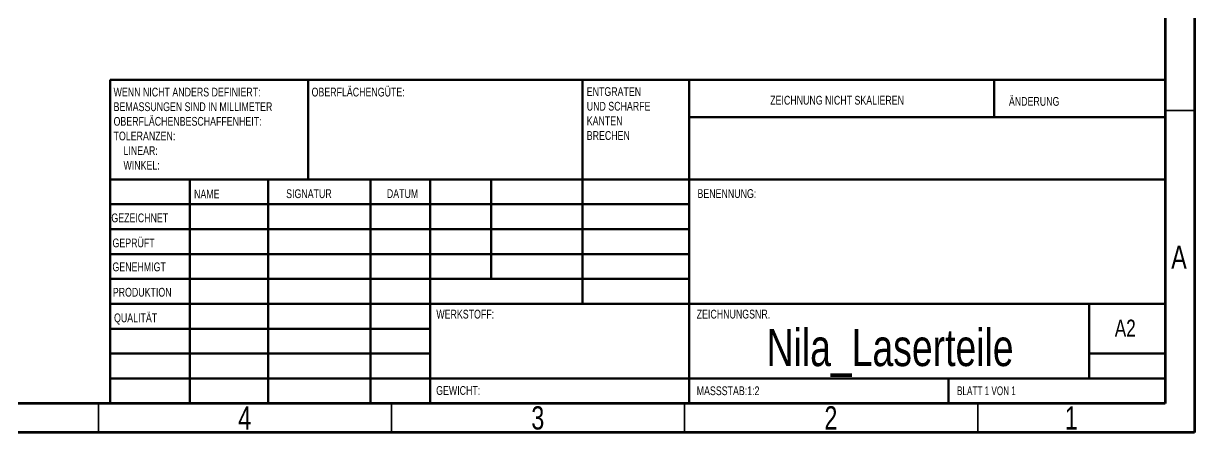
# Model space of a CAD drawing. Header units: millimetres. Extents: x 15 to 589, y 5 to 415.
# Drawn here: x 389.2 to 589, y 5 to 74.9 of the extents above; entities that cross this region are included whole.
import ezdxf

# ---------------------------------------------------------------- set-up
doc = ezdxf.new("R2010")
doc.units = ezdxf.units.MM
doc.styles.add('SLDTEXTSTYLE0', font='TXT', dxfattribs={"width": 0.75})
doc.styles.add('SLDTEXTSTYLE1', font='TXT', dxfattribs={"width": 0.692308})

# ---------------------------------------------------------------- blocks, each defined once
blk = doc.blocks.new('SW_NOTE_0')
at = {"color": 0, "linetype": 'Continuous', "lineweight": 0, "char_height": 1.5, "attachment_point": 1, "style": 'SLDTEXTSTYLE0'}
for s, insert in [('ENTGRATEN', (0, 1.93)), ('UND SCHARFE', (0, -0.57)), ('KANTEN', (0, -3.07)), ('BRECHEN', (0, -5.57))]:
    blk.add_mtext(s, dxfattribs=dict(at, insert=insert))
blk = doc.blocks.new('SW_NOTE_0_1')
at = {"color": 0, "linetype": 'Continuous', "lineweight": 0, "char_height": 1.5, "attachment_point": 1, "style": 'SLDTEXTSTYLE0'}
for s, insert in [('WENN NICHT ANDERS DEFINIERT:', (0, 1.93)), ('BEMASSUNGEN SIND IN MILLIMETER', (0, -0.57)), ('OBERFLÄCHENBESCHAFFENHEIT:', (0, -3.07)), ('TOLERANZEN:', (0, -5.57)), ('LINEAR:', (1.69, -8.07)), ('WINKEL:', (1.69, -10.57))]:
    blk.add_mtext(s, dxfattribs=dict(at, insert=insert))

msp = doc.modelspace()

# ---------------------------------------------------------------- linework, layer by layer
at = {"color": 7, "linetype": 'Continuous', "lineweight": 70}
for p, q in [((589, 415), (589, 5)), ((584, 410), (584, 10)), ((584, 10), (20, 10)), ((589, 5), (15, 5))]:
    msp.add_line(p, q, dxfattribs=at)
at = {"color": 7, "linetype": 'Continuous', "lineweight": 50}
for p, q in [((404, 65.25), (584, 65.25)), ((404, 65.25), (404, 10)), ((437.8, 48.25), (437.8, 65.25)), ((484.6, 65.25), (484.6, 27)), ((502.8, 65.25), (502.8, 10)), ((554.8, 58.88), (554.8, 65.25)), ((584, 58.88), (502.8, 58.88)), ((584, 48.25), (404, 48.25)), ((417.6, 48.25), (417.6, 10)), ((430.99, 48.25), (430.99, 10)), ((448.4, 48.25), (448.4, 10)), ((458.6, 10), (458.6, 48.25)), ((469, 31.25), (469, 48.25)), ((502.8, 44), (404, 44)), ((502.8, 39.75), (404, 39.75)), ((502.8, 35.5), (404, 35.5)), ((502.8, 31.25), (404, 31.25)), ((458.6, 27), (404, 27)), ((458.6, 27), (584, 27)), ((571, 14.25), (571, 27)), ((458.6, 22.75), (404, 22.75)), ((458.6, 18.5), (404, 18.5)), ((584, 18.5), (571, 18.5)), ((404, 14.25), (584, 14.25)), ((547, 10), (547, 14.25))]:
    msp.add_line(p, q, dxfattribs=at)
at = {"color": 7, "linetype": 'Continuous', "lineweight": 35}
for p, q in [((584, 60), (589, 60)), ((402, 10), (402, 5)), ((452, 10), (452, 5)), ((502, 10), (502, 5)), ((552, 10), (552, 5))]:
    msp.add_line(p, q, dxfattribs=at)

# ---------------------------------------------------------------- block references
at = {"color": 7, "linetype": 'Continuous', "lineweight": 0}
for name, p in [('SW_NOTE_0_1', (404.59, 61.99)), ('SW_NOTE_0', (485.31, 62.07))]:
    msp.add_blockref(name, p, dxfattribs=at)

# ---------------------------------------------------------------- texts
for s, insert, char_height, attachment_point, style in [('OBERFLÄCHENGÜTE:', (438.37, 63.92), 1.5, 1, 'SLDTEXTSTYLE0'), ('ZEICHNUNG NICHT SKALIEREN', (516.61, 62.53), 1.5, 1, 'SLDTEXTSTYLE0'), ('ÄNDERUNG', (557.33, 62.33), 1.5, 1, 'SLDTEXTSTYLE0'), ('NAME', (418.32, 46.5), 1.5, 1, 'SLDTEXTSTYLE0'), ('SIGNATUR', (434.03, 46.56), 1.5, 1, 'SLDTEXTSTYLE0'), ('DATUM', (451.21, 46.58), 1.5, 1, 'SLDTEXTSTYLE0'), ('BENENNUNG:', (504.2, 46.58), 1.5, 1, 'SLDTEXTSTYLE0'), ('GEZEICHNET', (404.21, 42.43), 1.5, 1, 'SLDTEXTSTYLE0'), ('GEPRÜFT', (404.41, 38.15), 1.5, 1, 'SLDTEXTSTYLE0'), ('A', (586.34, 36.95), 3.97, 2, 'SLDTEXTSTYLE0'), ('GENEHMIGT', (404.4, 34.06), 1.5, 1, 'SLDTEXTSTYLE0'), ('PRODUKTION', (404.46, 29.73), 1.5, 1, 'SLDTEXTSTYLE0'), ('WERKSTOFF:', (459.65, 25.99), 1.5, 1, 'SLDTEXTSTYLE0'), ('ZEICHNUNGSNR.', (504.07, 25.99), 1.5, 1, 'SLDTEXTSTYLE0'), ('QUALITÄT', (404.67, 25.35), 1.5, 1, 'SLDTEXTSTYLE0'), ('A2', (575.39, 24.3), 2.91, 1, 'SLDTEXTSTYLE0'), ('Nila_Laserteile', (537.06, 22.71), 6.35, 2, 'SLDTEXTSTYLE0'), ('GEWICHT:', (459.62, 12.95), 1.499, 1, 'SLDTEXTSTYLE0'), ('MASSSTAB:1:2', (504.07, 12.9), 1.5, 1, 'SLDTEXTSTYLE0'), ('BLATT 1 VON 1', (548.48, 12.9), 1.5, 1, 'SLDTEXTSTYLE1'), ('4', (426.96, 9.5), 3.97, 2, 'SLDTEXTSTYLE0'), ('3', (476.96, 9.5), 3.97, 2, 'SLDTEXTSTYLE0'), ('2', (526.96, 9.5), 3.97, 2, 'SLDTEXTSTYLE0'), ('1', (567.96, 9.5), 3.97, 2, 'SLDTEXTSTYLE0')]:
    msp.add_mtext(s, dxfattribs=dict(at, insert=insert, char_height=char_height, attachment_point=attachment_point, style=style))

doc.saveas('drawing.dxf')
